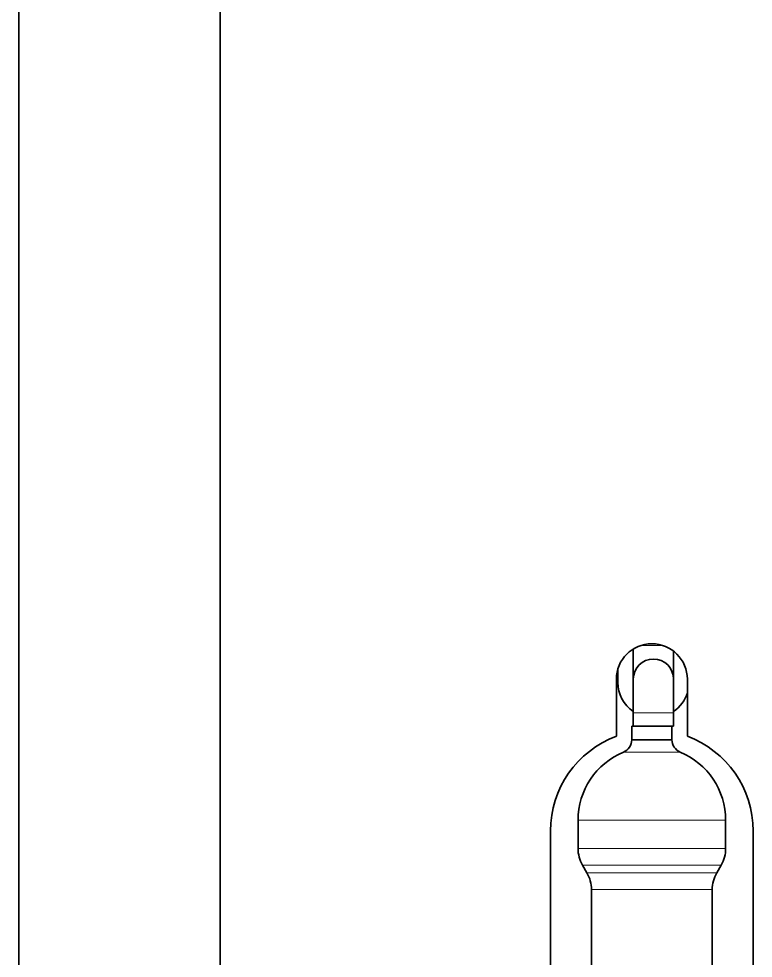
# Model space of a CAD drawing. Extents: x 145 to 857, y 42 to 790.
# Drawn here: x 404.53 to 415.48, y 336.85 to 350.85 of the extents above; entities that cross this region are included whole.
import ezdxf

# ---------------------------------------------------------------- set-up
doc = ezdxf.new("R2010")
doc.units = 0

msp = doc.modelspace()

# ---------------------------------------------------------------- linework, layer by layer
at = {"color": 7, "lineweight": 35}
for p, q in [((404.532, 294.079), (404.532, 359.839)), ((404.532, 359.839), (404.532, 294.079)), ((407.532, 294.079), (407.532, 359.839))]:
    msp.add_line(p, q, dxfattribs=at)
at = {"color": 7, "lineweight": 35, "ltscale": 0.011278}
msp.add_line((413.691, 341.008), (413.691, 341.459), dxfattribs=at)
at = {"color": 7, "lineweight": 13, "ltscale": 0.008701}
msp.add_line((413.793, 341.508), (414.141, 341.508), dxfattribs=at)
at = {"color": 7, "lineweight": 35, "ltscale": 0.010455}
msp.add_line((414.291, 341.008), (414.291, 341.426), dxfattribs=at)
at = {"color": 7, "lineweight": 35, "ltscale": 0.005018}
msp.add_line((413.461, 341.163), (413.461, 340.962), dxfattribs=at)
at = {"color": 7, "lineweight": 35, "ltscale": 0.021223}
for p, q in [((413.438, 341.008), (413.438, 340.159)), ((414.496, 340.159), (414.496, 341.008))]:
    msp.add_line(p, q, dxfattribs=at)
at = {"color": 7, "lineweight": 35, "ltscale": 0.0125}
for p, q in [((413.691, 340.508), (413.691, 341.008)), ((414.291, 340.508), (414.291, 341.008))]:
    msp.add_line(p, q, dxfattribs=at)
at = {"color": 7, "lineweight": 35, "ltscale": 0.005006}
for p, q in [((413.691, 340.307), (413.691, 340.508)), ((414.291, 340.307), (414.291, 340.508))]:
    msp.add_line(p, q, dxfattribs=at)
at = {"color": 7, "lineweight": 13, "ltscale": 0.015}
for p, q in [((413.691, 340.508), (414.291, 340.508)), ((414.267, 340.107), (413.667, 340.107))]:
    msp.add_line(p, q, dxfattribs=at)
at = {"color": 7, "lineweight": 35, "ltscale": 0.015}
for p, q in [((414.267, 340.307), (413.667, 340.307)), ((413.691, 340.307), (414.291, 340.307)), ((413.667, 340.107), (414.267, 340.107))]:
    msp.add_line(p, q, dxfattribs=at)
at = {"color": 7, "lineweight": 35, "ltscale": 0.005}
for p, q in [((413.667, 340.107), (413.667, 340.307)), ((414.267, 340.107), (414.267, 340.307))]:
    msp.add_line(p, q, dxfattribs=at)
at = {"color": 7, "lineweight": 13, "ltscale": 0.015648}
msp.add_line((414.17, 339.923), (413.544, 339.923), dxfattribs=at)
at = {"color": 7, "lineweight": 13, "ltscale": 0.005506}
msp.add_line((414.17, 339.923), (414.39, 339.923), dxfattribs=at)
at = {"color": 7, "lineweight": 13, "ltscale": 0.040685}
for p, q in [((414.494, 338.907), (412.867, 338.907)), ((412.867, 338.488), (414.494, 338.488))]:
    msp.add_line(p, q, dxfattribs=at)
at = {"color": 7, "lineweight": 35, "ltscale": 0.01049}
for p, q in [((412.867, 338.488), (412.867, 338.907)), ((415.067, 338.488), (415.067, 338.907))]:
    msp.add_line(p, q, dxfattribs=at)
at = {"color": 7, "lineweight": 13, "ltscale": 0.014316}
for p, q in [((415.067, 338.907), (414.494, 338.907)), ((415.067, 338.488), (414.494, 338.488))]:
    msp.add_line(p, q, dxfattribs=at)
at = {"color": 7, "lineweight": 35, "ltscale": 0.087057}
for p, q in [((412.457, 338.749), (412.457, 335.266)), ((415.477, 335.266), (415.477, 338.749))]:
    msp.add_line(p, q, dxfattribs=at)
at = {"color": 7, "lineweight": 13, "ltscale": 0.038206}
msp.add_line((412.934, 338.238), (414.462, 338.238), dxfattribs=at)
at = {"color": 7, "lineweight": 35, "ltscale": 0.003302}
for p, q in [((413, 338.123), (412.934, 338.238)), ((414.934, 338.123), (415, 338.238))]:
    msp.add_line(p, q, dxfattribs=at)
at = {"color": 7, "lineweight": 13, "ltscale": 0.013445}
msp.add_line((415, 338.238), (414.462, 338.238), dxfattribs=at)
at = {"color": 7, "lineweight": 13, "ltscale": 0.035764}
msp.add_line((414.431, 338.123), (413, 338.123), dxfattribs=at)
at = {"color": 7, "lineweight": 13, "ltscale": 0.012585}
msp.add_line((414.934, 338.123), (414.431, 338.123), dxfattribs=at)
at = {"color": 7, "lineweight": 13, "ltscale": 0.033287}
msp.add_line((414.399, 337.873), (413.067, 337.873), dxfattribs=at)
at = {"color": 7, "lineweight": 35, "ltscale": 0.043301}
for p, q in [((413.067, 336.141), (413.067, 337.873)), ((414.867, 336.141), (414.867, 337.873))]:
    msp.add_line(p, q, dxfattribs=at)
at = {"color": 7, "lineweight": 13, "ltscale": 0.011713}
msp.add_line((414.867, 337.873), (414.399, 337.873), dxfattribs=at)
at = {"color": 7, "lineweight": 35}
for centre, radius, start, end in [((413.967, 341.007), 0.529, 0.0134, 179.9634), ((413.991, 341.008), 0.3, 0, 180), ((413.989, 340.961), 0.528, 179.9595, 235.6139), ((413.988, 340.964), 0.532, 304.7173, 342.8173), ((413.963, 338.745), 1.507, 110.3883, 179.8822), ((413.467, 340.107), 0.2, 292.6199, 0), ((414.467, 340.107), 0.2, 180.0147, 247.3655), ((413.971, 338.745), 1.507, 0.1163, 69.611), ((413.967, 338.907), 1.1, 112.6199, 180), ((413.967, 338.907), 1.1, 0, 67.3801), ((413.367, 338.488), 0.5, 180.0013, 209.9987), ((414.567, 338.488), 0.5, 330.0013, 359.9987), ((412.567, 337.873), 0.5, 0.0013, 29.9987), ((415.367, 337.873), 0.5, 150.0013, 179.9987)]:
    msp.add_arc(centre, radius, start, end, dxfattribs=at)

doc.saveas('drawing.dxf')
